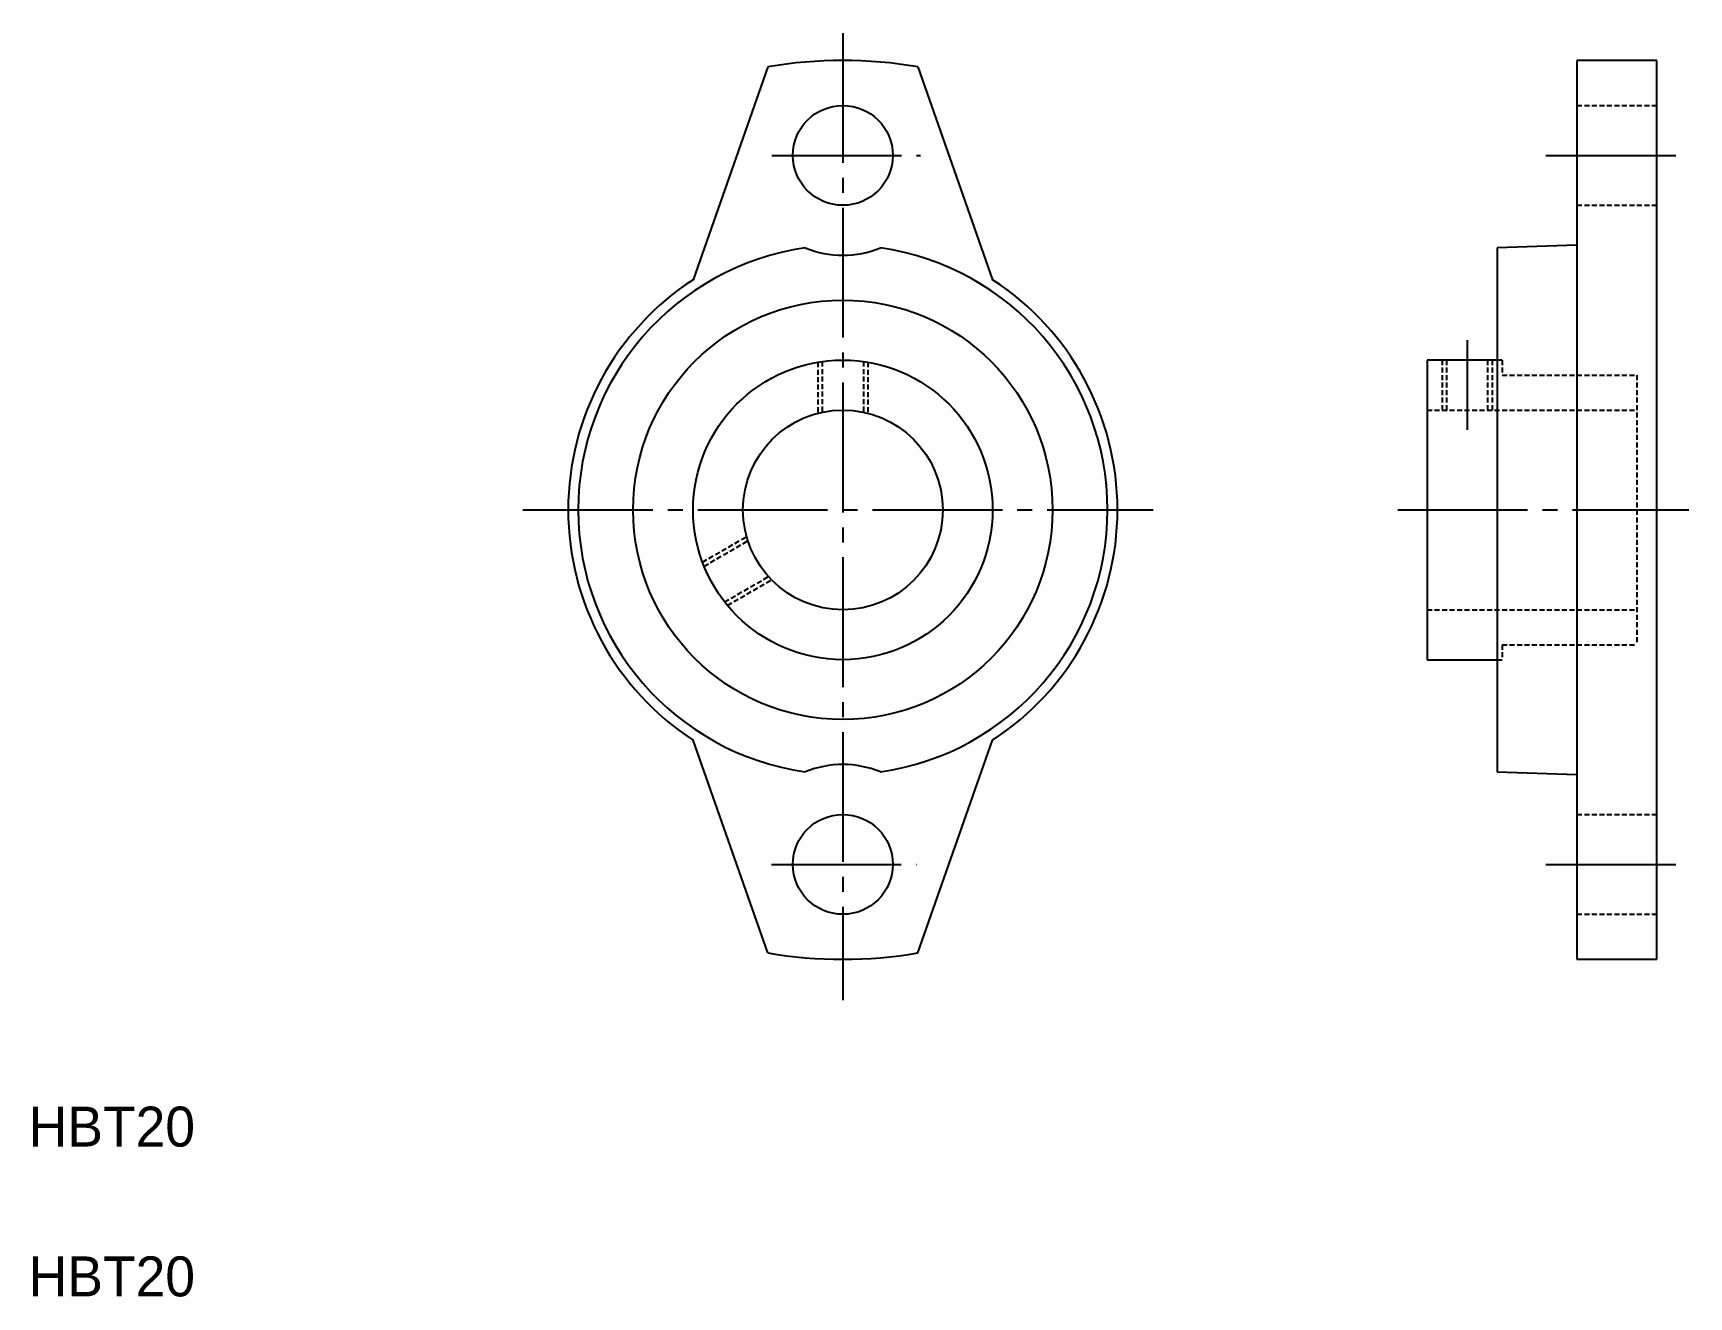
# Model space of a CAD drawing. Extents: x 223 to 389, y 196 to 323.
import ezdxf

# ---------------------------------------------------------------- set-up
doc = ezdxf.new("R2010")
doc.units = 0
doc.linetypes.add('CENTER', pattern=[17.5, 13, -1.5, 1.5, -1.5])
doc.linetypes.add('DASHED', pattern=[0.75, 0.5, -0.25])
doc.layers.get('0').update_dxf_attribs({"linetype": 'CONTINUOUS'})
doc.layers.add('CENTER', color=1, linetype='CENTER')

msp = doc.modelspace()

# ---------------------------------------------------------------- linework, layer by layer
at = {"color": 7, "linetype": 'CONTINUOUS'}
for p, q in [((296.72, 319.29), (289.22, 297.97)), ((311.72, 319.29), (319.22, 297.97)), ((377.72, 319.92), (377.72, 229.92)), ((385.72, 319.92), (377.72, 319.92)), ((385.72, 229.92), (385.72, 319.92)), ((377.72, 301.42), (369.72, 301.15)), ((369.72, 301.15), (369.72, 248.68)), ((369.72, 289.92), (362.72, 289.92)), ((362.72, 289.92), (362.72, 259.92)), ((362.72, 259.92), (369.72, 259.92)), ((296.72, 230.55), (289.22, 251.87)), ((311.72, 230.55), (319.22, 251.87)), ((369.72, 248.68), (377.72, 248.42)), ((377.72, 229.92), (385.72, 229.92))]:
    msp.add_line(p, q, dxfattribs=at)
at = {"color": 3, "linetype": 'DASHED'}
for p, q in [((377.72, 315.42), (385.72, 315.42)), ((377.72, 305.42), (385.72, 305.42)), ((301.72, 289.71), (301.72, 284.6)), ((302.15, 289.77), (302.15, 284.7)), ((306.28, 289.77), (306.28, 284.7)), ((306.72, 289.71), (306.72, 284.6)), ((364.22, 289.92), (364.22, 284.92)), ((364.65, 289.92), (364.65, 284.92)), ((368.78, 289.92), (368.78, 284.92)), ((369.22, 289.92), (369.22, 284.92)), ((370.22, 289.92), (369.72, 289.92)), ((370.22, 289.92), (370.22, 288.42)), ((370.22, 288.42), (383.72, 288.42)), ((383.72, 288.42), (383.72, 261.42)), ((362.72, 284.92), (383.72, 284.92)), ((290.16, 269.69), (294.58, 272.24)), ((290.32, 269.28), (294.71, 271.82)), ((292.38, 265.7), (296.78, 268.24)), ((292.66, 265.36), (297.08, 267.91)), ((362.72, 264.92), (383.72, 264.92)), ((370.22, 261.42), (383.72, 261.42)), ((370.22, 261.42), (370.22, 259.92)), ((369.72, 259.92), (370.22, 259.92)), ((377.72, 244.42), (385.72, 244.42)), ((377.72, 234.42), (385.72, 234.42))]:
    msp.add_line(p, q, dxfattribs=at)
at = {"color": 7, "linetype": 'CONTINUOUS'}
for centre, radius in [((304.22, 310.42), 5), ((304.22, 274.92), 21), ((304.22, 274.92), 15), ((304.22, 274.92), 10), ((304.22, 239.42), 5)]:
    msp.add_circle(centre, radius, dxfattribs=at)
for centre, radius, start, end in [((304.22, 274.92), 45, 80.4059, 99.5941), ((304.22, 274.92), 45, 80.4059, 99.5941), ((304.22, 274.92), 26.5, 98.1495, 261.8505), ((304.22, 310.42), 10, 247.9353, 292.0647), ((304.22, 274.92), 26.5, 278.1495, 81.8505), ((304.22, 274.92), 27.5, 123.0557, 236.9443), ((304.22, 274.92), 27.5, 303.0557, 56.9443), ((304.22, 239.42), 10, 67.9353, 112.0647), ((304.22, 274.92), 45, 260.4059, 279.5941)]:
    msp.add_arc(centre, radius, start, end, dxfattribs=at)
at = {"layer": 'CENTER', "color": 1, "linetype": 'CENTER'}
for p, q in [((304.22, 322.67), (304.22, 225.82)), ((297.1, 310.42), (311.99, 310.42)), ((374.61, 310.42), (388.93, 310.42)), ((366.72, 291.92), (366.72, 282.92)), ((272.19, 274.92), (335.28, 274.92)), ((359.78, 274.92), (388.93, 274.92)), ((297.06, 239.42), (311.6, 239.42)), ((374.61, 239.42), (388.93, 239.42))]:
    msp.add_line(p, q, dxfattribs=at)

# ---------------------------------------------------------------- texts
at = {"color": 7, "linetype": 'CONTINUOUS'}
for p in [(222.71, 211.16), (222.71, 196.16)]:
    msp.add_text('HBT20', height=4, dxfattribs=at).set_placement(p)

doc.saveas('drawing.dxf')
